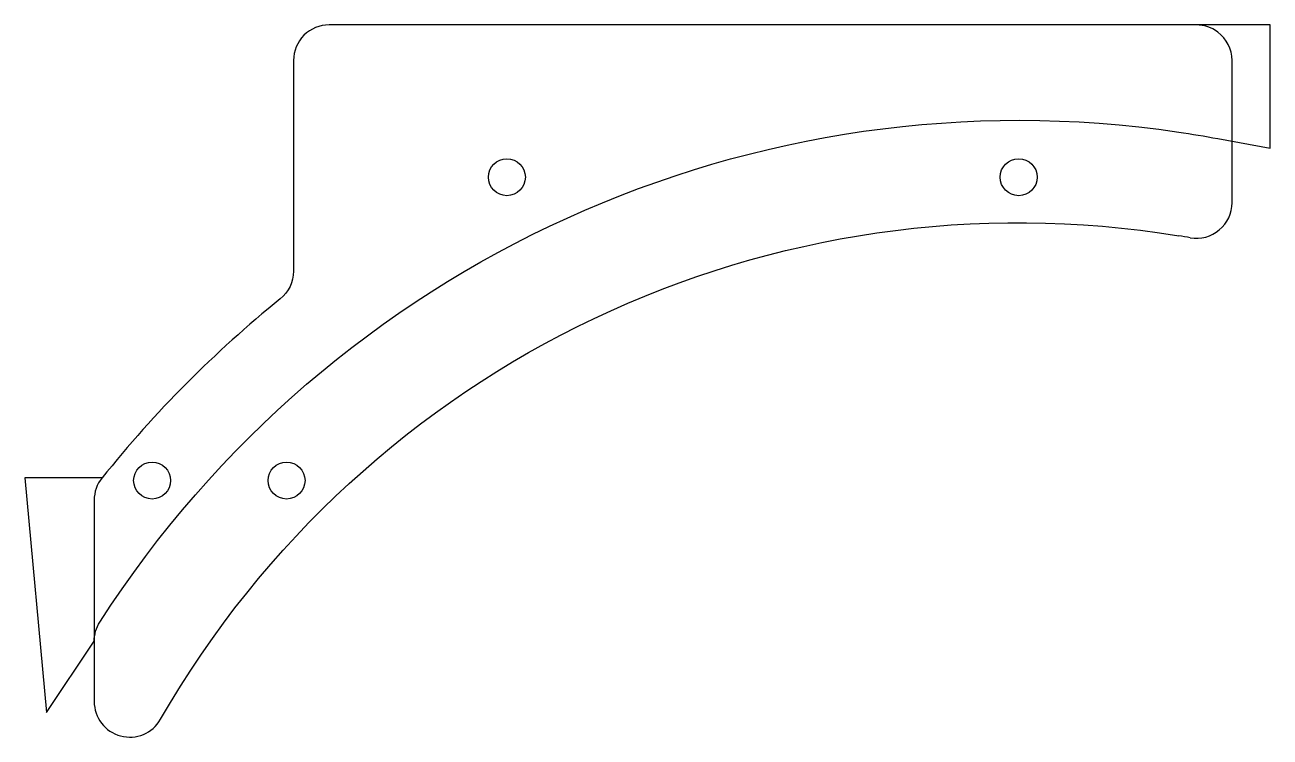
# Model space of a CAD drawing. Extents: x -6 to 217, y 0 to 127.
import ezdxf

# ---------------------------------------------------------------- set-up
doc = ezdxf.new("R2010")
doc.units = 0
doc.layers.get('0').update_dxf_attribs({"linetype": 'CONTINUOUS'})
doc.layers.add('VISIBLE__ISO_', color=7, linetype='CONTINUOUS')

msp = doc.modelspace()

# ---------------------------------------------------------------- linework, layer by layer
msp.add_lwpolyline([(202.33, 89.15, 0.466222), (209.78, 95.41), (209.78, 120.8, 0.236068), (207.24, 125.88, 0.162278), (203.43, 127.15), (48.53, 127.15, 0.414214), (42.18, 120.8), (42.18, 83.17, -0.226559), (39.82, 78.24, 0.053927), (7.98, 46.26, 0.170548), (6.58, 42.29), (6.58, 17.1), (6.58, 6.35, 0.767984), (18.44, 3.18, -0.312408), (200.26, 89.5)], format="xyb")
at = {"layer": 'VISIBLE__ISO_'}
msp.add_lwpolyline([(7.98, 46.27), (-5.79, 46.27), (-1.92, 4.38), (6.58, 17.1), (6.58, 17.1, -0.143811), (7.59, 20.53, -0.294736), (200.26, 108.01, -0.009076), (207.24, 106.85), (216.58, 105.12), (216.58, 127.15), (203.43, 127.15), (48.53, 127.15, 0.414214), (42.18, 120.8), (42.18, 83.17, -0.226559), (39.82, 78.24, 0.053927), (7.98, 46.26)], format="xyb", dxfattribs=at)
for centre in [(80.28, 99.96), (171.68, 99.96), (16.93, 45.8), (40.93, 45.8)]:
    msp.add_circle(centre, 3.3, dxfattribs=at)
msp.add_arc((171.68, -84.95), 176.78, 80.0162, 80.698, dxfattribs=at)

doc.saveas('drawing.dxf')
